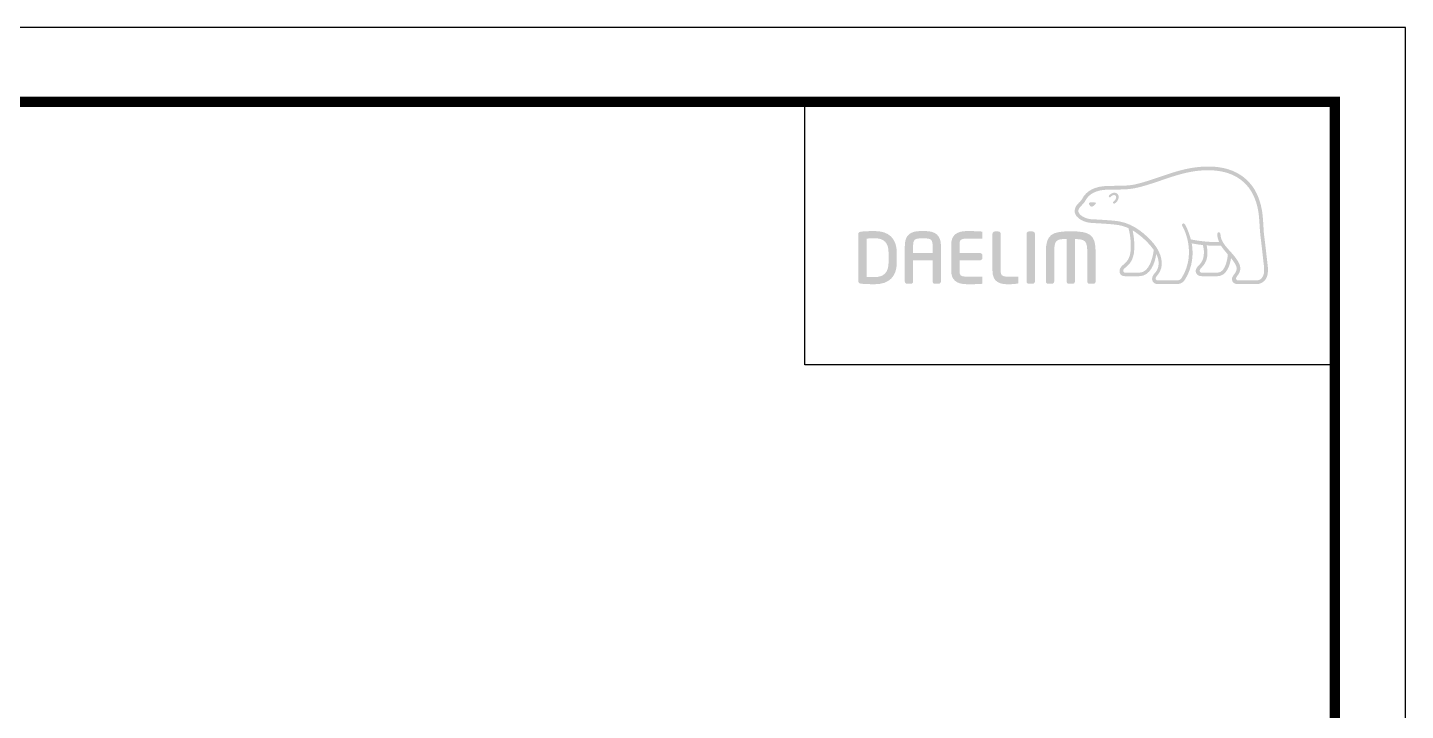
# Model space of a CAD drawing. Extents: x 4138 to 4928, y 0 to 579.
# Drawn here: x 4678.3 to 4927.7, y 455.2 to 578.8 of the extents above; entities that cross this region are included whole.
import ezdxf

# ---------------------------------------------------------------- set-up
doc = ezdxf.new("R2010")
doc.units = 0
doc.header["$LTSCALE"] = 10
doc.header["$MEASUREMENT"] = 0
doc.layers.get('0').update_dxf_attribs({"linetype": 'CONTINUOUS'})

msp = doc.modelspace()

# ---------------------------------------------------------------- hatches: boundary and pattern name
h = msp.add_hatch(color=5)
edge = h.paths.add_edge_path()
edge.add_spline(control_points=[(4899.47, 550.69), (4896.63, 553.87), (4892.22, 553.9), (4889.01, 553.37)], knot_values=[4, 4, 4, 4, 5, 5, 5, 5], degree=3, periodic=0)
edge.add_spline(control_points=[(4889.01, 553.37), (4887.05, 553.05), (4885.16, 552.4), (4883.33, 551.78)], knot_values=[5, 5, 5, 5, 6, 6, 6, 6], degree=3, periodic=0)
edge.add_spline(control_points=[(4883.33, 551.78), (4881.81, 551.26), (4880.23, 550.72), (4878.65, 550.37)], knot_values=[6, 6, 6, 6, 7, 7, 7, 7], degree=3, periodic=0)
edge.add_spline(control_points=[(4878.65, 550.37), (4877.56, 550.14), (4876.17, 550.14), (4874.96, 550.13)], knot_values=[7, 7, 7, 7, 8, 8, 8, 8], degree=3, periodic=0)
edge.add_spline(control_points=[(4874.96, 550.13), (4874.96, 550.13), (4873.8, 550.11), (4873.8, 550.11)], knot_values=[8.00001, 8.00001, 8.00001, 8.00001, 9, 9, 9, 9], degree=3, periodic=0)
edge.add_spline(control_points=[(4873.8, 550.11), (4871.51, 550.06), (4869.95, 549.27), (4869.17, 547.76)], knot_values=[9, 9, 9, 9, 10, 10, 10, 10], degree=3, periodic=0)
edge.add_spline(control_points=[(4869.17, 547.76), (4869.17, 547.76), (4869.13, 547.7), (4869.13, 547.7)], knot_values=[10.00001, 10.00001, 10.00001, 10.00001, 11, 11, 11, 11], degree=3, periodic=0)
edge.add_spline(control_points=[(4869.13, 547.7), (4869, 547.48), (4868.83, 547.29), (4868.63, 547.11)], knot_values=[11, 11, 11, 11, 12, 12, 12, 12], degree=3, periodic=0)
edge.add_spline(control_points=[(4868.63, 547.11), (4868.43, 546.9), (4868.21, 546.69), (4868.06, 546.42)], knot_values=[12, 12, 12, 12, 13, 13, 13, 13], degree=3, periodic=0)
edge.add_spline(control_points=[(4868.06, 546.42), (4867.77, 545.9), (4867.74, 545.38), (4867.99, 544.91)], knot_values=[13, 13, 13, 13, 14, 14, 14, 14], degree=3, periodic=0)
edge.add_spline(control_points=[(4867.99, 544.91), (4868.48, 543.99), (4869.86, 543.5), (4870.68, 543.44), (4870.68, 543.44), (4871.91, 543.36), (4871.91, 543.36)], knot_values=[14, 14, 14, 14, 15, 15, 15, 16, 16, 16, 16], degree=3, periodic=0)
edge.add_spline(control_points=[(4871.91, 543.36), (4873.22, 543.28), (4874.85, 543.19), (4875.81, 543.02)], knot_values=[16, 16, 16, 16, 17, 17, 17, 17], degree=3, periodic=0)
edge.add_spline(control_points=[(4875.81, 543.02), (4876.42, 542.91), (4877.01, 542.72), (4877.56, 542.47)], knot_values=[17, 17, 17, 17, 18, 18, 18, 18], degree=3, periodic=0)
edge.add_spline(control_points=[(4877.56, 542.47), (4877.59, 542.41), (4878.08, 540.62), (4877.97, 538.65)], knot_values=[18, 18, 18, 18, 19, 19, 19, 19], degree=3, periodic=0)
edge.add_spline(control_points=[(4877.97, 538.65), (4877.89, 536.86), (4877.1, 536.24), (4876.54, 535.78)], knot_values=[19, 19, 19, 19, 20, 20, 20, 20], degree=3, periodic=0)
edge.add_spline(control_points=[(4876.54, 535.78), (4876.53, 535.77), (4875.98, 535.34), (4875.94, 534.81)], knot_values=[20, 20, 20, 20, 21, 21, 21, 21], degree=3, periodic=0)
edge.add_spline(control_points=[(4875.94, 534.81), (4875.91, 534.52), (4875.99, 534.26), (4876.16, 534.08)], knot_values=[21, 21, 21, 21, 22, 22, 22, 22], degree=3, periodic=0)
edge.add_spline(control_points=[(4876.16, 534.08), (4876.35, 533.87), (4876.63, 533.78), (4877, 533.78), (4877, 533.78), (4879.48, 533.78), (4879.48, 533.78)], knot_values=[22, 22, 22, 22, 23, 23, 23, 24, 24, 24, 24], degree=3, periodic=0)
edge.add_spline(control_points=[(4879.48, 533.78), (4881.51, 533.78), (4882.37, 536.15), (4882.59, 537.81)], knot_values=[24, 24, 24, 24, 25, 25, 25, 25], degree=3, periodic=0)
edge.add_spline(control_points=[(4882.59, 537.81), (4883.19, 536.62), (4883.18, 535.28), (4882.41, 534.43)], knot_values=[25, 25, 25, 25, 26, 26, 26, 26], degree=3, periodic=0)
edge.add_spline(control_points=[(4882.41, 534.43), (4882.41, 534.43), (4881.75, 533.82), (4881.83, 533.23)], knot_values=[26.00001, 26.00001, 26.00001, 26.00001, 27, 27, 27, 27], degree=3, periodic=0)
edge.add_spline(control_points=[(4881.83, 533.23), (4881.89, 532.61), (4882.4, 532.36), (4882.82, 532.36), (4882.82, 532.36), (4886.35, 532.36), (4886.35, 532.36)], knot_values=[27, 27, 27, 27, 28, 28, 28, 29, 29, 29, 29], degree=3, periodic=0)
edge.add_spline(control_points=[(4886.35, 532.36), (4886.98, 532.36), (4887.47, 532.64), (4887.8, 533.18)], knot_values=[29, 29, 29, 29, 30, 30, 30, 30], degree=3, periodic=0)
edge.add_spline(control_points=[(4887.8, 533.18), (4889.25, 535.56), (4889.32, 537.9), (4889.01, 539.72)], knot_values=[30, 30, 30, 30, 31, 31, 31, 31], degree=3, periodic=0)
edge.add_spline(control_points=[(4889.01, 539.72), (4889.43, 539.64), (4890.16, 539.51), (4891.03, 539.41)], knot_values=[31, 31, 31, 31, 32, 32, 32, 32], degree=3, periodic=0)
edge.add_spline(control_points=[(4891.03, 539.41), (4891.09, 539.16), (4891.19, 538.61), (4891.19, 538.61)], knot_values=[32, 32, 32, 32, 33, 33, 33, 33], degree=3, periodic=0)
edge.add_spline(control_points=[(4891.19, 538.61), (4891.21, 538.39), (4891.21, 538.2), (4891.21, 538.03)], knot_values=[33, 33, 33, 33, 34, 34, 34, 34], degree=3, periodic=0)
edge.add_spline(control_points=[(4891.21, 538.03), (4891.21, 536.66), (4890.6, 536.06), (4890.26, 535.73)], knot_values=[34, 34, 34, 34, 35, 35, 35, 35], degree=3, periodic=0)
edge.add_spline(control_points=[(4890.26, 535.73), (4890.25, 535.73), (4889.78, 535.26), (4889.73, 534.86)], knot_values=[35, 35, 35, 35, 36, 36, 36, 36], degree=3, periodic=0)
edge.add_spline(control_points=[(4889.73, 534.86), (4889.73, 534.86), (4889.63, 534.45), (4889.99, 534.09)], knot_values=[36.00001, 36.00001, 36.00001, 36.00001, 37, 37, 37, 37], degree=3, periodic=0)
edge.add_spline(control_points=[(4889.99, 534.09), (4890.18, 533.89), (4890.5, 533.78), (4890.92, 533.78), (4890.92, 533.78), (4893.66, 533.78), (4893.66, 533.78)], knot_values=[37, 37, 37, 37, 38, 38, 38, 39, 39, 39, 39], degree=3, periodic=0)
edge.add_spline(control_points=[(4893.66, 533.78), (4895.41, 533.78), (4895.95, 535.94), (4896.12, 537.06)], knot_values=[39, 39, 39, 39, 40, 40, 40, 40], degree=3, periodic=0)
edge.add_spline(control_points=[(4896.12, 537.06), (4896.44, 536.66), (4896.79, 536.19), (4897, 535.73)], knot_values=[40, 40, 40, 40, 41, 41, 41, 41], degree=3, periodic=0)
edge.add_spline(control_points=[(4897, 535.73), (4897.15, 535.42), (4897.17, 535.08), (4897.06, 534.75)], knot_values=[41, 41, 41, 41, 42, 42, 42, 42], degree=3, periodic=0)
edge.add_spline(control_points=[(4897.06, 534.75), (4896.88, 534.17), (4896.15, 533.76), (4896.3, 533.06)], knot_values=[42, 42, 42, 42, 43, 43, 43, 43], degree=3, periodic=0)
edge.add_spline(control_points=[(4896.3, 533.06), (4896.43, 532.52), (4896.88, 532.36), (4897.34, 532.36), (4897.34, 532.36), (4900.86, 532.36), (4900.86, 532.36)], knot_values=[43, 43, 43, 43, 44, 44, 44, 45, 45, 45, 45], degree=3, periodic=0)
edge.add_spline(control_points=[(4900.86, 532.36), (4900.89, 532.36), (4901.59, 532.35), (4902.16, 532.95)], knot_values=[45, 45, 45, 45, 46, 46, 46, 46], degree=3, periodic=0)
edge.add_spline(control_points=[(4902.16, 532.95), (4902.69, 533.52), (4902.89, 534.37), (4902.77, 535.55)], knot_values=[46, 46, 46, 46, 47, 47, 47, 47], degree=3, periodic=0)
edge.add_spline(control_points=[(4902.77, 535.55), (4902.77, 535.55), (4902.24, 540.15), (4902.24, 540.15)], knot_values=[0, 0, 0, 0, 1, 1, 1, 1], degree=3, periodic=0)
edge.add_spline(control_points=[(4902.24, 540.15), (4902.04, 541.49), (4902.01, 542.21), (4901.98, 542.92), (4901.98, 542.92), (4901.85, 544.73), (4901.85, 544.73)], knot_values=[1, 1, 1, 1, 2, 2, 2, 3, 3, 3, 3], degree=3, periodic=0)
edge.add_spline(control_points=[(4901.85, 544.73), (4901.58, 547.21), (4900.78, 549.22), (4899.47, 550.69)], knot_values=[3, 3, 3, 3, 4, 4, 4, 4], degree=3, periodic=0)
edge = h.paths.add_edge_path(flags=16)
edge.add_spline(control_points=[(4878.79, 549.72), (4880.42, 550.07), (4882.02, 550.62), (4883.55, 551.14)], knot_values=[31, 31, 31, 31, 32, 32, 32, 32], degree=3, periodic=0)
edge.add_spline(control_points=[(4883.55, 551.14), (4885.35, 551.76), (4887.22, 552.39), (4889.12, 552.71)], knot_values=[32, 32, 32, 32, 33, 33, 33, 33], degree=3, periodic=0)
edge.add_spline(control_points=[(4889.12, 552.71), (4892.16, 553.21), (4896.34, 553.18), (4898.96, 550.24)], knot_values=[33, 33, 33, 33, 34, 34, 34, 34], degree=3, periodic=0)
edge.add_spline(control_points=[(4898.96, 550.24), (4900.17, 548.88), (4900.92, 547), (4901.17, 544.66), (4901.17, 544.66), (4901.3, 542.88), (4901.3, 542.88)], knot_values=[34, 34, 34, 34, 35, 35, 35, 36, 36, 36, 36], degree=3, periodic=0)
edge.add_spline(control_points=[(4901.3, 542.88), (4901.34, 542.16), (4901.38, 541.42), (4901.57, 540.06), (4901.57, 540.06), (4902.09, 535.47), (4902.09, 535.47)], knot_values=[36, 36, 36, 36, 37, 37, 37, 38, 38, 38, 38], degree=3, periodic=0)
edge.add_spline(control_points=[(4902.09, 535.47), (4902.18, 534.52), (4902.04, 533.84), (4901.67, 533.42)], knot_values=[38, 38, 38, 38, 39, 39, 39, 39], degree=3, periodic=0)
edge.add_spline(control_points=[(4901.67, 533.42), (4901.33, 533.04), (4900.89, 533.03), (4900.86, 533.03), (4900.86, 533.03), (4897.4, 533.03), (4897.4, 533.03)], knot_values=[0, 0, 0, 0, 1, 1, 1, 2, 2, 2, 2], degree=3, periodic=0)
edge.add_spline(control_points=[(4897.4, 533.03), (4897.19, 533.03), (4897.03, 533.12), (4897.03, 533.37)], knot_values=[2, 2, 2, 2, 3, 3, 3, 3], degree=3, periodic=0)
edge.add_spline(control_points=[(4897.03, 533.37), (4897.03, 533.73), (4897.49, 534.03), (4897.66, 534.49)], knot_values=[3, 3, 3, 3, 4, 4, 4, 4], degree=3, periodic=0)
edge.add_spline(control_points=[(4897.66, 534.49), (4897.86, 534.99), (4897.84, 535.54), (4897.62, 536.02)], knot_values=[4, 4, 4, 4, 5, 5, 5, 5], degree=3, periodic=0)
edge.add_spline(control_points=[(4897.62, 536.02), (4897.2, 536.89), (4896.59, 537.58), (4896, 538.24)], knot_values=[5, 5, 5, 5, 6, 6, 6, 6], degree=3, periodic=0)
edge.add_spline(control_points=[(4896, 538.24), (4895.16, 539.18), (4894.26, 540.09), (4894.2, 541.38)], knot_values=[6, 6, 6, 6, 7, 7, 7, 7], degree=3, periodic=0)
edge.add_spline(control_points=[(4894.2, 541.38), (4894.18, 541.57), (4894.11, 541.75), (4893.92, 541.74)], knot_values=[7, 7, 7, 7, 8, 8, 8, 8], degree=3, periodic=0)
edge.add_spline(control_points=[(4893.92, 541.74), (4893.74, 541.73), (4893.61, 541.57), (4893.61, 541.33)], knot_values=[8, 8, 8, 8, 9, 9, 9, 9], degree=3, periodic=0)
edge.add_spline(control_points=[(4893.61, 541.33), (4893.66, 540.83), (4893.79, 540.38), (4893.95, 539.98)], knot_values=[9, 9, 9, 9, 10, 10, 10, 10], degree=3, periodic=0)
edge.add_spline(control_points=[(4893.95, 539.98), (4891.68, 539.88), (4889.39, 540.33), (4888.84, 540.44)], knot_values=[10, 10, 10, 10, 11, 11, 11, 11], degree=3, periodic=0)
edge.add_spline(control_points=[(4888.84, 540.44), (4888.44, 542.07), (4887.79, 543.13), (4887.78, 543.15)], knot_values=[11, 11, 11, 11, 12, 12, 12, 12], degree=3, periodic=0)
edge.add_spline(control_points=[(4887.78, 543.15), (4887.68, 543.31), (4887.5, 543.37), (4887.38, 543.29)], knot_values=[12, 12, 12, 12, 13, 13, 13, 13], degree=3, periodic=0)
edge.add_spline(control_points=[(4887.38, 543.29), (4887.24, 543.21), (4887.22, 543.02), (4887.31, 542.86)], knot_values=[13, 13, 13, 13, 14, 14, 14, 14], degree=3, periodic=0)
edge.add_spline(control_points=[(4887.31, 542.86), (4887.34, 542.81), (4890.05, 538.2), (4887.22, 533.52)], knot_values=[14, 14, 14, 14, 15, 15, 15, 15], degree=3, periodic=0)
edge.add_spline(control_points=[(4887.22, 533.52), (4887.03, 533.19), (4886.74, 533.03), (4886.35, 533.03), (4886.35, 533.03), (4882.84, 533.03), (4882.84, 533.03)], knot_values=[15, 15, 15, 15, 16, 16, 16, 17, 17, 17, 17], degree=3, periodic=0)
edge.add_spline(control_points=[(4882.84, 533.03), (4882.69, 533.03), (4882.48, 533.13), (4882.48, 533.37)], knot_values=[17, 17, 17, 17, 18, 18, 18, 18], degree=3, periodic=0)
edge.add_spline(control_points=[(4882.48, 533.37), (4882.48, 533.62), (4882.82, 533.98), (4882.82, 533.98)], knot_values=[18, 18, 18, 18, 19, 19, 19, 19], degree=3, periodic=0)
edge.add_spline(control_points=[(4882.82, 533.98), (4884.23, 535.56), (4883.52, 538.02), (4882.15, 539.65)], knot_values=[19, 19, 19, 19, 20, 20, 20, 20], degree=3, periodic=0)
edge.add_spline(control_points=[(4882.15, 539.65), (4880.83, 541.22), (4878.68, 543.2), (4875.93, 543.69)], knot_values=[20, 20, 20, 20, 21, 21, 21, 21], degree=3, periodic=0)
edge.add_spline(control_points=[(4875.93, 543.69), (4874.93, 543.86), (4873.28, 543.96), (4871.95, 544.03), (4871.95, 544.03), (4870.74, 544.1), (4870.74, 544.1)], knot_values=[21, 21, 21, 21, 22, 22, 22, 23, 23, 23, 23], degree=3, periodic=0)
edge.add_spline(control_points=[(4870.74, 544.1), (4870.06, 544.16), (4868.95, 544.57), (4868.59, 545.22)], knot_values=[23, 23, 23, 23, 24, 24, 24, 24], degree=3, periodic=0)
edge.add_spline(control_points=[(4868.59, 545.22), (4868.44, 545.49), (4868.46, 545.77), (4868.66, 546.08)], knot_values=[24, 24, 24, 24, 25, 25, 25, 25], degree=3, periodic=0)
edge.add_spline(control_points=[(4868.66, 546.08), (4868.77, 546.28), (4868.95, 546.45), (4869.12, 546.63)], knot_values=[25, 25, 25, 25, 26, 26, 26, 26], degree=3, periodic=0)
edge.add_spline(control_points=[(4869.12, 546.63), (4869.33, 546.85), (4869.55, 547.07), (4869.72, 547.37)], knot_values=[26, 26, 26, 26, 27, 27, 27, 27], degree=3, periodic=0)
edge.add_spline(control_points=[(4869.72, 547.37), (4869.72, 547.37), (4869.77, 547.46), (4869.77, 547.46)], knot_values=[27.00001, 27.00001, 27.00001, 27.00001, 28, 28, 28, 28], degree=3, periodic=0)
edge.add_spline(control_points=[(4869.77, 547.46), (4870.44, 548.73), (4871.79, 549.39), (4873.82, 549.44)], knot_values=[28, 28, 28, 28, 29, 29, 29, 29], degree=3, periodic=0)
edge.add_spline(control_points=[(4873.82, 549.44), (4873.82, 549.44), (4874.96, 549.45), (4874.96, 549.45)], knot_values=[29.00001, 29.00001, 29.00001, 29.00001, 30, 30, 30, 30], degree=3, periodic=0)
edge.add_spline(control_points=[(4874.96, 549.45), (4876.2, 549.46), (4877.63, 549.47), (4878.79, 549.72)], knot_values=[30, 30, 30, 30, 31, 31, 31, 31], degree=3, periodic=0)
edge = h.paths.add_edge_path(flags=0)
edge.add_spline(control_points=[(4875.45, 548.77), (4875.68, 548.59), (4875.84, 548.33), (4875.79, 548.02)], knot_values=[8, 8, 8, 8, 9, 9, 9, 9], degree=3, periodic=0)
edge.add_spline(control_points=[(4875.79, 548.02), (4875.75, 547.56), (4875.36, 547.08), (4875.06, 546.93)], knot_values=[7, 7, 7, 7, 8, 8, 8, 8], degree=3, periodic=0)
edge.add_spline(control_points=[(4875.06, 546.93), (4874.96, 546.89), (4874.83, 546.91), (4874.78, 547.01)], knot_values=[6, 6, 6, 6, 7, 7, 7, 7], degree=3, periodic=0)
edge.add_spline(control_points=[(4874.78, 547.01), (4874.73, 547.11), (4874.8, 547.24), (4874.89, 547.3)], knot_values=[5, 5, 5, 5, 6, 6, 6, 6], degree=3, periodic=0)
edge.add_spline(control_points=[(4874.89, 547.3), (4875.06, 547.4), (4875.31, 547.73), (4875.34, 548.01)], knot_values=[4, 4, 4, 4, 5, 5, 5, 5], degree=3, periodic=0)
edge.add_spline(control_points=[(4875.34, 548.01), (4875.36, 548.18), (4875.31, 548.31), (4875.17, 548.41)], knot_values=[3, 3, 3, 3, 4, 4, 4, 4], degree=3, periodic=0)
edge.add_spline(control_points=[(4875.17, 548.41), (4874.81, 548.67), (4874.38, 548.16), (4874.34, 548.13)], knot_values=[2, 2, 2, 2, 3, 3, 3, 3], degree=3, periodic=0)
edge.add_spline(control_points=[(4874.34, 548.13), (4874.26, 548.04), (4874.13, 548.02), (4874.06, 548.09)], knot_values=[1, 1, 1, 1, 2, 2, 2, 2], degree=3, periodic=0)
edge.add_spline(control_points=[(4874.06, 548.09), (4873.96, 548.16), (4873.98, 548.3), (4874.06, 548.39)], knot_values=[0, 0, 0, 0, 1, 1, 1, 1], degree=3, periodic=0)
edge.add_spline(control_points=[(4874.06, 548.39), (4874.28, 548.63), (4874.89, 549.15), (4875.45, 548.77)], knot_values=[9, 9, 9, 9, 10, 10, 10, 10], degree=3, periodic=0)
edge = h.paths.add_edge_path(flags=16)
edge.add_spline(control_points=[(4878.61, 538.62), (4878.68, 540.05), (4878.47, 541.35), (4878.31, 542.07), (4878.31, 542.07), (4880.52, 540.81), (4882.14, 538.54)], knot_values=[5, 5, 5, 5, 6, 6, 6, 7, 7, 7, 7], degree=3, periodic=0)
edge.add_spline(control_points=[(4882.14, 538.54), (4882.02, 537.58), (4881.48, 534.41), (4879.48, 534.41), (4879.48, 534.41), (4877, 534.41), (4877, 534.41)], knot_values=[0, 0, 0, 0, 1, 1, 1, 2, 2, 2, 2], degree=3, periodic=0)
edge.add_spline(control_points=[(4877, 534.41), (4876.81, 534.41), (4876.6, 534.56), (4876.6, 534.8)], knot_values=[2, 2, 2, 2, 3, 3, 3, 3], degree=3, periodic=0)
edge.add_spline(control_points=[(4876.6, 534.8), (4876.6, 535.04), (4876.91, 535.28), (4876.94, 535.29)], knot_values=[3, 3, 3, 3, 4, 4, 4, 4], degree=3, periodic=0)
edge.add_spline(control_points=[(4876.94, 535.29), (4877.56, 535.78), (4878.51, 536.54), (4878.61, 538.62)], knot_values=[4, 4, 4, 4, 5, 5, 5, 5], degree=3, periodic=0)
edge = h.paths.add_edge_path(flags=0)
edge.add_spline(control_points=[(4871.65, 547.07), (4871.65, 547.07), (4871.73, 547.03), (4871.61, 546.89)], knot_values=[1.00001, 1.00001, 1.00001, 1.00001, 2, 2, 2, 2], degree=3, periodic=0)
edge.add_spline(control_points=[(4871.61, 546.89), (4871.31, 546.48), (4871.01, 546.38), (4871.01, 546.38)], knot_values=[2, 2, 2, 2, 2.99999, 2.99999, 2.99999, 2.99999], degree=3, periodic=0)
edge.add_spline(control_points=[(4871.01, 546.38), (4871.01, 546.38), (4870.79, 546.3), (4870.66, 546.46)], knot_values=[3.00001, 3.00001, 3.00001, 3.00001, 4, 4, 4, 4], degree=3, periodic=0)
edge.add_spline(control_points=[(4870.66, 546.46), (4870.41, 546.75), (4870.39, 546.92), (4870.39, 546.92), (4870.39, 546.92), (4870.37, 547.05), (4870.5, 547.08)], knot_values=[4, 4, 4, 4, 5, 5, 5, 6, 6, 6, 6], degree=3, periodic=0)
edge.add_spline(control_points=[(4871.65, 547.07), (4871.01, 547.31), (4870.5, 547.08), (4870.5, 547.08)], knot_values=[0.00001, 0.00001, 0.00001, 0.00001, 1, 1, 1, 1], degree=3, periodic=0)
edge = h.paths.add_edge_path(flags=16)
edge.add_spline(control_points=[(4891.71, 539.36), (4892.49, 539.3), (4893.46, 539.26), (4894.29, 539.32)], knot_values=[6, 6, 6, 6, 7, 7, 7, 7], degree=3, periodic=0)
edge.add_spline(control_points=[(4894.29, 539.32), (4894.61, 538.82), (4895.14, 538.19), (4895.54, 537.72)], knot_values=[7, 7, 7, 7, 8, 8, 8, 8], degree=3, periodic=0)
edge.add_spline(control_points=[(4895.54, 537.72), (4895.54, 537.68), (4895.32, 534.41), (4893.66, 534.41)], knot_values=[9, 9, 9, 9, 10, 10, 10, 10], degree=3, periodic=0)
edge.add_spline(control_points=[(4893.66, 534.41), (4893.66, 534.41), (4890.84, 534.41), (4890.84, 534.41)], knot_values=[0, 0, 0, 0, 1, 1, 1, 1], degree=3, periodic=0)
edge.add_spline(control_points=[(4890.84, 534.41), (4890.61, 534.41), (4890.45, 534.58), (4890.45, 534.8)], knot_values=[1, 1, 1, 1, 2, 2, 2, 2], degree=3, periodic=0)
edge.add_spline(control_points=[(4890.45, 534.8), (4890.45, 535.01), (4890.68, 535.27), (4890.7, 535.28)], knot_values=[2, 2, 2, 2, 3, 3, 3, 3], degree=3, periodic=0)
edge.add_spline(control_points=[(4890.7, 535.28), (4891.28, 535.83), (4891.86, 536.59), (4891.86, 538.01)], knot_values=[3, 3, 3, 3, 4, 4, 4, 4], degree=3, periodic=0)
edge.add_spline(control_points=[(4891.86, 538.01), (4891.86, 538.22), (4891.85, 538.44), (4891.82, 538.67)], knot_values=[4, 4, 4, 4, 5, 5, 5, 5], degree=3, periodic=0)
edge.add_spline(control_points=[(4891.82, 538.67), (4891.82, 538.67), (4891.75, 539.08), (4891.71, 539.36)], knot_values=[5.00001, 5.00001, 5.00001, 5.00001, 6, 6, 6, 6], degree=3, periodic=0)
h = msp.add_hatch(color=5)
edge = h.paths.add_edge_path()
edge.add_spline(control_points=[(4835.64, 537.97), (4835.64, 540.57), (4834.25, 541.95), (4831.63, 541.95)], knot_values=[7, 7, 7, 7, 8, 8, 8, 8], degree=3, periodic=0)
edge.add_spline(control_points=[(4831.63, 541.95), (4830.67, 541.95), (4829.45, 541.89), (4829.06, 541.82)], knot_values=[0, 0, 0, 0, 1, 1, 1, 1], degree=3, periodic=0)
edge.add_spline(control_points=[(4829.06, 541.82), (4828.81, 541.78), (4828.65, 541.6), (4828.65, 541.35), (4828.65, 541.35), (4828.65, 532.93), (4828.65, 532.93)], knot_values=[1, 1, 1, 1, 2, 2, 2, 3, 3, 3, 3], degree=3, periodic=0)
edge.add_spline(control_points=[(4828.65, 532.93), (4828.65, 532.67), (4828.81, 532.5), (4829.07, 532.44)], knot_values=[3, 3, 3, 3, 4, 4, 4, 4], degree=3, periodic=0)
edge.add_spline(control_points=[(4829.07, 532.44), (4829.45, 532.39), (4830.66, 532.33), (4831.63, 532.33)], knot_values=[4, 4, 4, 4, 5, 5, 5, 5], degree=3, periodic=0)
edge.add_spline(control_points=[(4831.63, 532.33), (4834.25, 532.33), (4835.64, 533.7), (4835.64, 536.31), (4835.64, 536.31), (4835.64, 537.97), (4835.64, 537.97)], knot_values=[5, 5, 5, 5, 6, 6, 6, 7, 7, 7, 7], degree=3, periodic=0)
edge = h.paths.add_edge_path(flags=16)
edge.add_spline(control_points=[(4831.62, 540.65), (4833.37, 540.65), (4834.15, 539.82), (4834.15, 537.97), (4834.15, 537.97), (4834.15, 537.55), (4834.15, 537.14)], knot_values=[4, 4, 4, 4, 5, 5, 5, 5.5, 5.5, 5.5, 5.5], degree=3, periodic=0)
edge.add_spline(control_points=[(4834.15, 537.14), (4834.15, 536.72), (4834.15, 536.31), (4834.15, 536.31)], knot_values=[5.5, 5.5, 5.5, 5.5, 6, 6, 6, 6], degree=3, periodic=0)
edge.add_spline(control_points=[(4834.15, 536.31), (4834.15, 534.5), (4833.32, 533.62), (4831.63, 533.62)], knot_values=[0, 0, 0, 0, 1, 1, 1, 1], degree=3, periodic=0)
edge.add_spline(control_points=[(4831.63, 533.62), (4831.63, 533.62), (4830.47, 533.64), (4830.17, 533.65), (4830.17, 533.65), (4830.17, 540.58), (4830.17, 540.58)], knot_values=[1.00001, 1.00001, 1.00001, 1.00001, 2, 2, 2, 3, 3, 3, 3], degree=3, periodic=0)
edge.add_spline(control_points=[(4830.17, 540.58), (4830.77, 540.64), (4831.62, 540.65), (4831.62, 540.65)], knot_values=[3, 3, 3, 3, 4, 4, 4, 4], degree=3, periodic=0)
h = msp.add_hatch(color=5)
edge = h.paths.add_edge_path()
edge.add_spline(control_points=[(4843.63, 539.24), (4843.63, 541.11), (4842.72, 541.95), (4840.72, 541.95)], knot_values=[13, 13, 13, 13, 14, 14, 14, 14], degree=3, periodic=0)
edge.add_spline(control_points=[(4840.72, 541.95), (4840.72, 541.95), (4839.98, 541.95), (4839.98, 541.95)], knot_values=[0.00001, 0.00001, 0.00001, 0.00001, 1, 1, 1, 1], degree=3, periodic=0)
edge.add_spline(control_points=[(4839.98, 541.95), (4837.97, 541.95), (4837.09, 541.11), (4837.09, 539.24), (4837.09, 539.24), (4837.09, 532.82), (4837.09, 532.82)], knot_values=[1, 1, 1, 1, 2, 2, 2, 3, 3, 3, 3], degree=3, periodic=0)
edge.add_spline(control_points=[(4837.09, 532.82), (4837.09, 532.6), (4837.26, 532.41), (4837.49, 532.41)], knot_values=[3, 3, 3, 3, 4, 4, 4, 4], degree=3, periodic=0)
edge.add_spline(control_points=[(4837.49, 532.41), (4837.49, 532.41), (4838.19, 532.41), (4838.19, 532.41)], knot_values=[4.00001, 4.00001, 4.00001, 4.00001, 5, 5, 5, 5], degree=3, periodic=0)
edge.add_spline(control_points=[(4838.19, 532.41), (4838.42, 532.41), (4838.59, 532.63), (4838.59, 532.82), (4838.59, 532.82), (4838.59, 533.74), (4838.59, 534.69)], knot_values=[5, 5, 5, 5, 6, 6, 6, 6.5, 6.5, 6.5, 6.5], degree=3, periodic=0)
edge.add_spline(control_points=[(4838.59, 534.69), (4838.59, 535.63), (4838.59, 536.59), (4838.59, 536.66), (4838.59, 536.66), (4842.12, 536.66), (4842.12, 536.66)], knot_values=[6.5, 6.5, 6.5, 6.5, 7, 7, 7, 8, 8, 8, 8], degree=3, periodic=0)
edge.add_spline(control_points=[(4842.12, 536.66), (4842.12, 536.51), (4842.12, 532.82), (4842.12, 532.82)], knot_values=[8, 8, 8, 8, 9, 9, 9, 9], degree=3, periodic=0)
edge.add_spline(control_points=[(4842.12, 532.82), (4842.12, 532.59), (4842.31, 532.41), (4842.52, 532.41)], knot_values=[9, 9, 9, 9, 10, 10, 10, 10], degree=3, periodic=0)
edge.add_spline(control_points=[(4842.52, 532.41), (4842.52, 532.41), (4843.23, 532.41), (4843.23, 532.41)], knot_values=[10.00001, 10.00001, 10.00001, 10.00001, 11, 11, 11, 11], degree=3, periodic=0)
edge.add_spline(control_points=[(4843.23, 532.41), (4843.46, 532.41), (4843.63, 532.64), (4843.63, 532.82), (4843.63, 532.82), (4843.63, 539.24), (4843.63, 539.24)], knot_values=[11, 11, 11, 11, 12, 12, 12, 13, 13, 13, 13], degree=3, periodic=0)
edge = h.paths.add_edge_path(flags=16)
edge.add_spline(control_points=[(4838.59, 539.24), (4838.59, 540.42), (4838.93, 540.62), (4839.98, 540.62)], knot_values=[2, 2, 2, 2, 3, 3, 3, 3], degree=3, periodic=0)
edge.add_spline(control_points=[(4839.98, 540.62), (4839.98, 540.62), (4840.72, 540.62), (4840.72, 540.62)], knot_values=[3.00001, 3.00001, 3.00001, 3.00001, 4, 4, 4, 4], degree=3, periodic=0)
edge.add_spline(control_points=[(4840.72, 540.62), (4841.77, 540.62), (4842.12, 540.42), (4842.12, 539.24)], knot_values=[4, 4, 4, 4, 5, 5, 5, 5], degree=3, periodic=0)
edge.add_spline(control_points=[(4842.12, 539.24), (4842.12, 539.24), (4842.12, 538.1), (4842.12, 537.98)], knot_values=[5.00001, 5.00001, 5.00001, 5.00001, 6, 6, 6, 6], degree=3, periodic=0)
edge.add_spline(control_points=[(4842.12, 537.98), (4842.12, 537.98), (4838.59, 537.98), (4838.59, 537.98)], knot_values=[0, 0, 0, 0, 1, 1, 1, 1], degree=3, periodic=0)
edge.add_spline(control_points=[(4838.59, 537.98), (4838.59, 538.1), (4838.59, 539.24), (4838.59, 539.24)], knot_values=[1, 1, 1, 1, 2, 2, 2, 2], degree=3, periodic=0)
h = msp.add_hatch(color=5)
edge = h.paths.add_edge_path()
edge.add_spline(control_points=[(4846.99, 537.97), (4846.99, 538.09), (4846.99, 539.49), (4846.99, 539.49)], knot_values=[14, 14, 14, 14, 15, 15, 15, 15], degree=3, periodic=0)
edge.add_spline(control_points=[(4846.99, 539.49), (4846.99, 540.21), (4846.99, 540.6), (4848.38, 540.6), (4848.38, 540.6), (4849.07, 540.59), (4849.76, 540.59)], knot_values=[15, 15, 15, 15, 16, 16, 16, 16.5, 16.5, 16.5, 16.5], degree=3, periodic=0)
edge.add_spline(control_points=[(4849.76, 540.59), (4850.45, 540.59), (4851.14, 540.59), (4851.14, 540.59), (4851.14, 540.59), (4851.14, 540.9), (4851.14, 541.22)], knot_values=[16.5, 16.5, 16.5, 16.5, 17, 17, 17, 17.5, 17.5, 17.5, 17.5], degree=3, periodic=0)
edge.add_spline(control_points=[(4851.14, 541.22), (4851.14, 541.53), (4851.14, 541.84), (4851.14, 541.84)], knot_values=[17.5, 17.5, 17.5, 17.5, 18, 18, 18, 18], degree=3, periodic=0)
edge.add_spline(control_points=[(4851.14, 541.84), (4851.14, 541.84), (4850.86, 541.87), (4850.86, 541.87)], knot_values=[18.00001, 18.00001, 18.00001, 18.00001, 19, 19, 19, 19], degree=3, periodic=0)
edge.add_spline(control_points=[(4850.86, 541.87), (4850.3, 541.92), (4849.06, 541.95), (4848.36, 541.95)], knot_values=[19, 19, 19, 19, 20, 20, 20, 20], degree=3, periodic=0)
edge.add_spline(control_points=[(4848.36, 541.95), (4846.42, 541.95), (4845.48, 541.15), (4845.48, 539.49)], knot_values=[20, 20, 20, 20, 21, 21, 21, 21], degree=3, periodic=0)
edge.add_spline(control_points=[(4845.48, 539.49), (4845.48, 539.49), (4845.48, 534.78), (4845.48, 534.78)], knot_values=[0, 0, 0, 0, 1, 1, 1, 1], degree=3, periodic=0)
edge.add_spline(control_points=[(4845.48, 534.78), (4845.48, 533.13), (4846.42, 532.33), (4848.36, 532.33)], knot_values=[1, 1, 1, 1, 2, 2, 2, 2], degree=3, periodic=0)
edge.add_spline(control_points=[(4848.36, 532.33), (4849.23, 532.33), (4850.39, 532.34), (4850.86, 532.39)], knot_values=[2, 2, 2, 2, 3, 3, 3, 3], degree=3, periodic=0)
edge.add_spline(control_points=[(4850.86, 532.39), (4850.86, 532.39), (4851.08, 532.41), (4851.08, 532.41)], knot_values=[3.00001, 3.00001, 3.00001, 3.00001, 3.99999, 3.99999, 3.99999, 3.99999], degree=3, periodic=0)
edge.add_spline(control_points=[(4851.08, 532.41), (4851.08, 532.41), (4851.08, 532.41), (4851.08, 532.41), (4851.08, 532.41), (4851.14, 532.41), (4851.14, 532.41)], knot_values=[3.99999, 3.99999, 3.99999, 3.99999, 4, 4, 4, 4.99999, 4.99999, 4.99999, 4.99999], degree=3, periodic=0)
edge.add_spline(control_points=[(4851.14, 532.41), (4851.14, 532.41), (4851.14, 532.41), (4851.14, 532.41), (4851.14, 532.41), (4851.14, 532.73), (4851.14, 533.05)], knot_values=[4.99999, 4.99999, 4.99999, 4.99999, 5.25, 5.25, 5.25, 5.5, 5.5, 5.5, 5.5], degree=3, periodic=0)
edge.add_spline(control_points=[(4851.14, 533.05), (4851.14, 533.36), (4851.14, 533.68), (4851.14, 533.68), (4851.14, 533.68), (4848.38, 533.68), (4848.38, 533.68)], knot_values=[5.5, 5.5, 5.5, 5.5, 6, 6, 6, 7, 7, 7, 7], degree=3, periodic=0)
edge.add_spline(control_points=[(4848.38, 533.68), (4846.99, 533.68), (4846.99, 534.07), (4846.99, 534.78), (4846.99, 534.78), (4846.99, 536.53), (4846.99, 536.67)], knot_values=[7, 7, 7, 7, 8, 8, 8, 9, 9, 9, 9], degree=3, periodic=0)
edge.add_spline(control_points=[(4846.99, 536.67), (4847.13, 536.67), (4850.72, 536.67), (4850.72, 536.67)], knot_values=[9, 9, 9, 9, 10, 10, 10, 10], degree=3, periodic=0)
edge.add_spline(control_points=[(4850.72, 536.67), (4850.94, 536.67), (4851.14, 536.85), (4851.14, 537.07)], knot_values=[10, 10, 10, 10, 11, 11, 11, 11], degree=3, periodic=0)
edge.add_spline(control_points=[(4851.14, 537.07), (4851.14, 537.07), (4851.14, 537.54), (4851.14, 537.54)], knot_values=[11.00001, 11.00001, 11.00001, 11.00001, 12, 12, 12, 12], degree=3, periodic=0)
edge.add_spline(control_points=[(4851.14, 537.54), (4851.14, 537.78), (4850.94, 537.97), (4850.72, 537.97), (4850.72, 537.97), (4847.13, 537.97), (4846.99, 537.97)], knot_values=[12, 12, 12, 12, 13, 13, 13, 14, 14, 14, 14], degree=3, periodic=0)
h = msp.add_hatch(color=5)
edge = h.paths.add_edge_path()
edge.add_spline(control_points=[(4855.74, 533.68), (4854.45, 533.68), (4854.45, 534.17), (4854.45, 534.64), (4854.45, 534.64), (4854.45, 541.44), (4854.45, 541.44)], knot_values=[9, 9, 9, 9, 10, 10, 10, 11, 11, 11, 11], degree=3, periodic=0)
edge.add_spline(control_points=[(4854.45, 541.44), (4854.45, 541.67), (4854.26, 541.87), (4854.03, 541.87)], knot_values=[11, 11, 11, 11, 12, 12, 12, 12], degree=3, periodic=0)
edge.add_spline(control_points=[(4854.03, 541.87), (4854.03, 541.87), (4853.38, 541.87), (4853.38, 541.87)], knot_values=[12.00001, 12.00001, 12.00001, 12.00001, 12.99999, 12.99999, 12.99999, 12.99999], degree=3, periodic=0)
edge.add_spline(control_points=[(4853.38, 541.87), (4853.15, 541.87), (4852.95, 541.67), (4852.95, 541.44), (4852.95, 541.44), (4852.95, 534.78), (4852.95, 534.78)], knot_values=[0, 0, 0, 0, 1, 1, 1, 2, 2, 2, 2], degree=3, periodic=0)
edge.add_spline(control_points=[(4852.95, 534.78), (4852.95, 532.6), (4854.44, 532.33), (4855.73, 532.33)], knot_values=[2, 2, 2, 2, 3, 3, 3, 3], degree=3, periodic=0)
edge.add_spline(control_points=[(4855.73, 532.33), (4856.67, 532.33), (4856.9, 532.37), (4857.2, 532.41)], knot_values=[3, 3, 3, 3, 4, 4, 4, 4], degree=3, periodic=0)
edge.add_spline(control_points=[(4857.2, 532.41), (4857.2, 532.41), (4857.36, 532.43), (4857.36, 532.43)], knot_values=[4.00001, 4.00001, 4.00001, 4.00001, 4.99999, 4.99999, 4.99999, 4.99999], degree=3, periodic=0)
edge.add_spline(control_points=[(4857.36, 532.43), (4857.36, 532.43), (4857.36, 532.43), (4857.36, 532.43), (4857.36, 532.43), (4857.57, 532.47), (4857.57, 532.47)], knot_values=[4.99999, 4.99999, 4.99999, 4.99999, 5.499995, 5.499995, 5.499995, 5.99999, 5.99999, 5.99999, 5.99999], degree=3, periodic=0)
edge.add_spline(control_points=[(4857.57, 532.47), (4857.57, 532.47), (4857.57, 532.47), (4857.57, 532.47), (4857.57, 532.47), (4857.65, 532.48), (4857.65, 532.48)], knot_values=[5.99999, 5.99999, 5.99999, 5.99999, 6.499995, 6.499995, 6.499995, 6.99999, 6.99999, 6.99999, 6.99999], degree=3, periodic=0)
edge.add_spline(control_points=[(4857.65, 532.48), (4857.65, 532.48), (4857.65, 532.48), (4857.65, 532.48), (4857.65, 532.48), (4857.65, 532.78), (4857.65, 533.08)], knot_values=[6.99999, 6.99999, 6.99999, 6.99999, 7.25, 7.25, 7.25, 7.5, 7.5, 7.5, 7.5], degree=3, periodic=0)
edge.add_spline(control_points=[(4857.65, 533.08), (4857.65, 533.38), (4857.65, 533.68), (4857.65, 533.68), (4857.65, 533.68), (4855.74, 533.68), (4855.74, 533.68)], knot_values=[7.5, 7.5, 7.5, 7.5, 8, 8, 8, 9, 9, 9, 9], degree=3, periodic=0)
h = msp.add_hatch(color=5)
edge = h.paths.add_edge_path()
edge.add_spline(control_points=[(4860.23, 532.41), (4860.47, 532.41), (4860.63, 532.63), (4860.63, 532.82), (4860.63, 532.82), (4860.63, 541.46), (4860.63, 541.46)], knot_values=[4, 4, 4, 4, 5, 5, 5, 6, 6, 6, 6], degree=3, periodic=0)
edge.add_spline(control_points=[(4860.63, 541.46), (4860.63, 541.68), (4860.45, 541.87), (4860.23, 541.87)], knot_values=[6, 6, 6, 6, 7, 7, 7, 7], degree=3, periodic=0)
edge.add_spline(control_points=[(4860.23, 541.87), (4860.23, 541.87), (4859.53, 541.87), (4859.53, 541.87)], knot_values=[7.00001, 7.00001, 7.00001, 7.00001, 7.99999, 7.99999, 7.99999, 7.99999], degree=3, periodic=0)
edge.add_spline(control_points=[(4859.53, 541.87), (4859.28, 541.87), (4859.12, 541.66), (4859.12, 541.46), (4859.12, 541.46), (4859.12, 532.82), (4859.12, 532.82)], knot_values=[0, 0, 0, 0, 1, 1, 1, 2, 2, 2, 2], degree=3, periodic=0)
edge.add_spline(control_points=[(4859.12, 532.82), (4859.12, 532.59), (4859.31, 532.41), (4859.53, 532.41)], knot_values=[2, 2, 2, 2, 3, 3, 3, 3], degree=3, periodic=0)
edge.add_spline(control_points=[(4859.53, 532.41), (4859.53, 532.41), (4860.23, 532.41), (4860.23, 532.41)], knot_values=[3.00001, 3.00001, 3.00001, 3.00001, 4, 4, 4, 4], degree=3, periodic=0)
h = msp.add_hatch(color=5)
edge = h.paths.add_edge_path()
edge.add_spline(control_points=[(4864.12, 538.01), (4864.12, 540.28), (4864.44, 540.51), (4866.37, 540.52)], knot_values=[5, 5, 5, 5, 6, 6, 6, 6], degree=3, periodic=0)
edge.add_spline(control_points=[(4866.37, 540.52), (4866.37, 540.38), (4866.37, 532.82), (4866.37, 532.82)], knot_values=[6, 6, 6, 6, 7, 7, 7, 7], degree=3, periodic=0)
edge.add_spline(control_points=[(4866.37, 532.82), (4866.37, 532.58), (4866.54, 532.41), (4866.77, 532.41)], knot_values=[7, 7, 7, 7, 8, 8, 8, 8], degree=3, periodic=0)
edge.add_spline(control_points=[(4866.77, 532.41), (4866.77, 532.41), (4867.47, 532.41), (4867.47, 532.41)], knot_values=[8.00001, 8.00001, 8.00001, 8.00001, 9, 9, 9, 9], degree=3, periodic=0)
edge.add_spline(control_points=[(4867.47, 532.41), (4867.72, 532.41), (4867.87, 532.63), (4867.87, 532.82), (4867.87, 532.82), (4867.87, 540.35), (4867.87, 540.5)], knot_values=[9, 9, 9, 9, 10, 10, 10, 11, 11, 11, 11], degree=3, periodic=0)
edge.add_spline(control_points=[(4867.87, 540.5), (4868.77, 540.5), (4869.35, 540.4), (4869.67, 540.08)], knot_values=[11, 11, 11, 11, 12, 12, 12, 12], degree=3, periodic=0)
edge.add_spline(control_points=[(4869.67, 540.08), (4870.04, 539.72), (4870.1, 539.05), (4870.1, 538.01), (4870.1, 538.01), (4870.1, 532.82), (4870.1, 532.82)], knot_values=[12, 12, 12, 12, 13, 13, 13, 14, 14, 14, 14], degree=3, periodic=0)
edge.add_spline(control_points=[(4870.1, 532.82), (4870.1, 532.6), (4870.29, 532.41), (4870.51, 532.41)], knot_values=[14, 14, 14, 14, 15, 15, 15, 15], degree=3, periodic=0)
edge.add_spline(control_points=[(4870.51, 532.41), (4870.51, 532.41), (4871.22, 532.41), (4871.22, 532.41)], knot_values=[15.00001, 15.00001, 15.00001, 15.00001, 16, 16, 16, 16], degree=3, periodic=0)
edge.add_spline(control_points=[(4871.22, 532.41), (4871.45, 532.41), (4871.62, 532.64), (4871.62, 532.82), (4871.62, 532.82), (4871.62, 538.13), (4871.62, 538.13)], knot_values=[16, 16, 16, 16, 17, 17, 17, 18, 18, 18, 18], degree=3, periodic=0)
edge.add_spline(control_points=[(4871.62, 538.13), (4871.62, 541.36), (4870.55, 541.9), (4867.12, 541.9)], knot_values=[18, 18, 18, 18, 19, 19, 19, 19], degree=3, periodic=0)
edge.add_spline(control_points=[(4867.12, 541.9), (4863.69, 541.9), (4862.61, 541.36), (4862.61, 538.13)], knot_values=[19, 19, 19, 19, 20, 20, 20, 20], degree=3, periodic=0)
edge.add_spline(control_points=[(4862.61, 538.13), (4862.61, 538.13), (4862.61, 532.82), (4862.61, 532.82)], knot_values=[0, 0, 0, 0, 1, 1, 1, 1], degree=3, periodic=0)
edge.add_spline(control_points=[(4862.61, 532.82), (4862.61, 532.59), (4862.8, 532.41), (4863.03, 532.41)], knot_values=[1, 1, 1, 1, 2, 2, 2, 2], degree=3, periodic=0)
edge.add_spline(control_points=[(4863.03, 532.41), (4863.03, 532.41), (4863.73, 532.41), (4863.73, 532.41)], knot_values=[2.00001, 2.00001, 2.00001, 2.00001, 3, 3, 3, 3], degree=3, periodic=0)
edge.add_spline(control_points=[(4863.73, 532.41), (4863.98, 532.41), (4864.12, 532.63), (4864.12, 532.82), (4864.12, 532.82), (4864.12, 538.01), (4864.12, 538.01)], knot_values=[3, 3, 3, 3, 4, 4, 4, 5, 5, 5, 5], degree=3, periodic=0)

# ---------------------------------------------------------------- linework, layer by layer
at = {"color": 5, "ltscale": 0.5}
msp.add_line((4819.01, 517.77), (4819.01, 565.32), dxfattribs=at)
at = {"color": 5, "ltscale": 40}
msp.add_line((4914.9, 517.77), (4819.01, 517.77), dxfattribs=at)
at = {"ltscale": 0.5}
msp.add_lwpolyline([(4137.8, 0), (4927.68, 0), (4927.68, 578.76), (4137.8, 578.76)], close=True, dxfattribs=at)
at = {"color": 5, "linetype": 'ByBlock', "lineweight": 200, "const_width": 1.82}
msp.add_lwpolyline([(4150.5, 24.78), (4914.9, 24.78), (4914.9, 565.32), (4150.5, 565.32)], close=True, dxfattribs=at)

doc.saveas('drawing.dxf')
